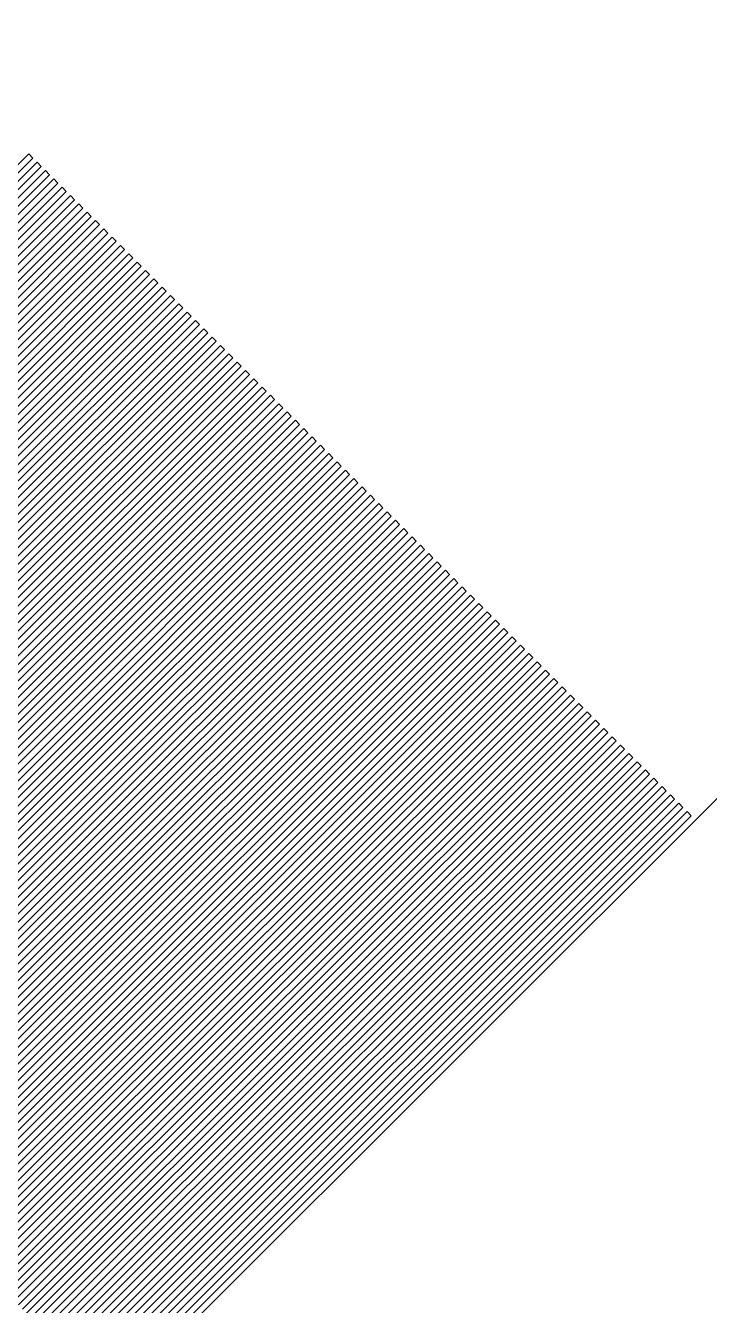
# Model space of a CAD drawing. Extents: x 1 to 107, y 1 to 71.
# Drawn here: x 46.105 to 47.265, y 61.977 to 64.151 of the extents above; entities that cross this region are included whole.
import ezdxf

# ---------------------------------------------------------------- set-up
doc = ezdxf.new("R2010")
doc.units = 0

msp = doc.modelspace()

# ---------------------------------------------------------------- linework, layer by layer
for p, q in [((46.2551, 61.8156), (48.5908, 64.1513)), ((45.1237, 62.9469), (46.1101, 63.9334)), ((46.1172, 63.9263), (45.1308, 62.9399)), ((45.1379, 62.9328), (46.1243, 63.9192)), ((46.1314, 63.9122), (45.1449, 62.9257)), ((46.1101, 63.9334), (46.1172, 63.9263)), ((46.1243, 63.9192), (46.1314, 63.9122)), ((45.152, 62.9187), (46.1384, 63.9051)), ((46.1455, 63.898), (45.1591, 62.9116)), ((45.1662, 62.9045), (46.1526, 63.8909)), ((46.1384, 63.9051), (46.1455, 63.898)), ((46.1526, 63.8909), (46.1596, 63.8839)), ((46.1596, 63.8839), (45.1732, 62.8975)), ((45.1803, 62.8904), (46.1667, 63.8768)), ((46.1738, 63.8697), (45.1874, 62.8833)), ((46.1667, 63.8768), (46.1738, 63.8697)), ((45.1944, 62.8763), (46.1808, 63.8627)), ((46.1879, 63.8556), (45.2015, 62.8692)), ((45.2086, 62.8621), (46.195, 63.8485)), ((46.1808, 63.8627), (46.1879, 63.8556)), ((46.195, 63.8485), (46.2021, 63.8414)), ((46.2021, 63.8414), (45.2156, 62.855)), ((45.2227, 62.848), (46.2091, 63.8344)), ((46.2162, 63.8273), (45.2298, 62.8409)), ((46.2091, 63.8344), (46.2162, 63.8273)), ((45.2369, 62.8338), (46.2233, 63.8202)), ((46.2303, 63.8132), (45.2439, 62.8267)), ((45.251, 62.8197), (46.2374, 63.8061)), ((46.2233, 63.8202), (46.2303, 63.8132)), ((46.2374, 63.8061), (46.2445, 63.799)), ((46.2445, 63.799), (45.2581, 62.8126)), ((45.2652, 62.8055), (46.2516, 63.7919)), ((46.2586, 63.7849), (45.2722, 62.7985)), ((46.2516, 63.7919), (46.2586, 63.7849)), ((45.2793, 62.7914), (46.2657, 63.7778)), ((46.2728, 63.7707), (45.2864, 62.7843)), ((45.2934, 62.7773), (46.2798, 63.7637)), ((46.2657, 63.7778), (46.2728, 63.7707)), ((46.2798, 63.7637), (46.2869, 63.7566)), ((46.2869, 63.7566), (45.3005, 62.7702)), ((45.3076, 62.7631), (46.294, 63.7495)), ((46.3011, 63.7425), (45.3146, 62.756)), ((46.294, 63.7495), (46.3011, 63.7425)), ((45.3217, 62.749), (46.3081, 63.7354)), ((46.3152, 63.7283), (45.3288, 62.7419)), ((45.3358, 62.7348), (46.3223, 63.7212)), ((46.3081, 63.7354), (46.3152, 63.7283)), ((46.3223, 63.7212), (46.3293, 63.7142)), ((46.3293, 63.7142), (45.3429, 62.7278)), ((45.35, 62.7207), (46.3364, 63.7071)), ((46.3435, 63.7), (45.3571, 62.7136)), ((46.3364, 63.7071), (46.3435, 63.7)), ((45.3641, 62.7065), (46.3506, 63.6929)), ((46.3576, 63.6859), (45.3712, 62.6995)), ((45.3783, 62.6924), (46.3647, 63.6788)), ((46.3506, 63.6929), (46.3576, 63.6859)), ((46.3647, 63.6788), (46.3718, 63.6717)), ((46.3718, 63.6717), (45.3854, 62.6853)), ((45.3924, 62.6783), (46.3788, 63.6647)), ((46.3859, 63.6576), (45.3995, 62.6712)), ((46.3788, 63.6647), (46.3859, 63.6576)), ((45.4066, 62.6641), (46.393, 63.6505)), ((46.4001, 63.6435), (45.4136, 62.657)), ((45.4207, 62.65), (46.4071, 63.6364)), ((46.393, 63.6505), (46.4001, 63.6435)), ((46.4071, 63.6364), (46.4142, 63.6293)), ((46.4142, 63.6293), (45.4278, 62.6429)), ((45.4348, 62.6358), (46.4213, 63.6223)), ((46.4283, 63.6152), (45.4419, 62.6288)), ((45.449, 62.6217), (46.4354, 63.6081)), ((46.4213, 63.6223), (46.4283, 63.6152)), ((46.4354, 63.6081), (46.4425, 63.601)), ((46.4425, 63.601), (45.4561, 62.6146)), ((45.4631, 62.6075), (46.4496, 63.594)), ((46.4566, 63.5869), (45.4702, 62.6005)), ((46.4496, 63.594), (46.4566, 63.5869)), ((45.4773, 62.5934), (46.4637, 63.5798)), ((46.4708, 63.5728), (45.4843, 62.5863)), ((45.4914, 62.5793), (46.4778, 63.5657)), ((46.4637, 63.5798), (46.4708, 63.5728)), ((46.4778, 63.5657), (46.4849, 63.5586)), ((46.4849, 63.5586), (45.4985, 62.5722)), ((45.5056, 62.5651), (46.492, 63.5515)), ((46.499, 63.5445), (45.5126, 62.558)), ((46.492, 63.5515), (46.499, 63.5445)), ((45.5197, 62.551), (46.5061, 63.5374)), ((46.5132, 63.5303), (45.5268, 62.5439)), ((45.5338, 62.5368), (46.5203, 63.5233)), ((46.5061, 63.5374), (46.5132, 63.5303)), ((46.5203, 63.5233), (46.5273, 63.5162)), ((46.5273, 63.5162), (45.5409, 62.5298)), ((45.548, 62.5227), (46.5344, 63.5091)), ((46.5415, 63.502), (45.5551, 62.5156)), ((46.5344, 63.5091), (46.5415, 63.502)), ((45.5621, 62.5085), (46.5486, 63.495)), ((46.5556, 63.4879), (45.5692, 62.5015)), ((45.5763, 62.4944), (46.5627, 63.4808)), ((46.5486, 63.495), (46.5556, 63.4879)), ((46.5627, 63.4808), (46.5698, 63.4738)), ((46.5698, 63.4738), (45.5833, 62.4873)), ((45.5904, 62.4803), (46.5768, 63.4667)), ((46.5839, 63.4596), (45.5975, 62.4732)), ((46.5768, 63.4667), (46.5839, 63.4596)), ((45.6046, 62.4661), (46.591, 63.4525)), ((46.598, 63.4455), (45.6116, 62.4591)), ((45.6187, 62.452), (46.6051, 63.4384)), ((46.591, 63.4525), (46.598, 63.4455)), ((46.6051, 63.4384), (46.6122, 63.4313)), ((46.6122, 63.4313), (45.6258, 62.4449)), ((45.6328, 62.4379), (46.6192, 63.4243)), ((46.6263, 63.4172), (45.6399, 62.4308)), ((46.6192, 63.4243), (46.6263, 63.4172)), ((45.647, 62.4237), (46.6334, 63.4101)), ((46.6405, 63.403), (45.6541, 62.4166)), ((45.6611, 62.4095), (46.6475, 63.396)), ((46.6334, 63.4101), (46.6405, 63.403)), ((46.6475, 63.396), (46.6546, 63.3889)), ((46.6546, 63.3889), (45.6682, 62.4025)), ((45.6753, 62.3954), (46.6617, 63.3818)), ((46.6687, 63.3748), (45.6823, 62.3883)), ((46.6617, 63.3818), (46.6687, 63.3748)), ((45.6894, 62.3813), (46.6758, 63.3677)), ((46.6829, 63.3606), (45.6965, 62.3742)), ((45.7036, 62.3671), (46.69, 63.3535)), ((46.6758, 63.3677), (46.6829, 63.3606)), ((46.69, 63.3535), (46.697, 63.3465)), ((46.697, 63.3465), (45.7106, 62.3601)), ((45.7177, 62.353), (46.7041, 63.3394)), ((46.7112, 63.3323), (45.7248, 62.3459)), ((45.7318, 62.3389), (46.7182, 63.3253)), ((46.7041, 63.3394), (46.7112, 63.3323)), ((46.7182, 63.3253), (46.7253, 63.3182)), ((46.7253, 63.3182), (45.7389, 62.3318)), ((45.746, 62.3247), (46.7324, 63.3111)), ((46.7395, 63.304), (45.7531, 62.3176)), ((46.7324, 63.3111), (46.7395, 63.304)), ((45.7601, 62.3106), (46.7465, 63.297)), ((46.7536, 63.2899), (45.7672, 62.3035)), ((45.7743, 62.2964), (46.7607, 63.2828)), ((46.7465, 63.297), (46.7536, 63.2899)), ((46.7607, 63.2828), (46.7677, 63.2758)), ((46.7677, 63.2758), (45.7813, 62.2894)), ((45.7884, 62.2823), (46.7748, 63.2687)), ((46.7819, 63.2616), (45.7955, 62.2752)), ((46.7748, 63.2687), (46.7819, 63.2616)), ((45.8026, 62.2681), (46.789, 63.2545)), ((46.796, 63.2475), (45.8096, 62.2611)), ((45.8167, 62.254), (46.8031, 63.2404)), ((46.789, 63.2545), (46.796, 63.2475)), ((46.8031, 63.2404), (46.8102, 63.2333)), ((46.8102, 63.2333), (45.8238, 62.2469)), ((45.8308, 62.2398), (46.8172, 63.2263)), ((46.8243, 63.2192), (45.8379, 62.2328)), ((46.8172, 63.2263), (46.8243, 63.2192)), ((45.845, 62.2257), (46.8314, 63.2121)), ((46.8385, 63.205), (45.8521, 62.2186)), ((45.8591, 62.2116), (46.8455, 63.198)), ((46.8314, 63.2121), (46.8385, 63.205)), ((46.8455, 63.198), (46.8526, 63.1909)), ((46.8526, 63.1909), (45.8662, 62.2045)), ((45.8733, 62.1974), (46.8597, 63.1838)), ((46.8667, 63.1768), (45.8803, 62.1904)), ((46.8597, 63.1838), (46.8667, 63.1768)), ((45.8874, 62.1833), (46.8738, 63.1697)), ((46.8809, 63.1626), (45.8945, 62.1762)), ((45.9015, 62.1691), (46.888, 63.1556)), ((46.8738, 63.1697), (46.8809, 63.1626)), ((46.888, 63.1556), (46.895, 63.1485)), ((46.895, 63.1485), (45.9086, 62.1621)), ((45.9157, 62.155), (46.9021, 63.1414)), ((46.9092, 63.1343), (45.9227, 62.1479)), ((46.9021, 63.1414), (46.9092, 63.1343)), ((45.9298, 62.1409), (46.9162, 63.1273)), ((46.9233, 63.1202), (45.9369, 62.1338)), ((45.944, 62.1267), (46.9304, 63.1131)), ((46.9162, 63.1273), (46.9233, 63.1202)), ((46.9304, 63.1131), (46.9375, 63.106)), ((46.9375, 63.106), (45.951, 62.1196)), ((45.9581, 62.1126), (46.9445, 63.099)), ((46.9516, 63.0919), (45.9652, 62.1055)), ((46.9445, 63.099), (46.9516, 63.0919)), ((45.9723, 62.0984), (46.9587, 63.0848)), ((46.9657, 63.0778), (45.9793, 62.0914)), ((45.9864, 62.0843), (46.9728, 63.0707)), ((46.9587, 63.0848), (46.9657, 63.0778)), ((46.9728, 63.0707), (46.9799, 63.0636)), ((46.9799, 63.0636), (45.9935, 62.0772)), ((46.0005, 62.0701), (46.987, 63.0566)), ((46.994, 63.0495), (46.0076, 62.0631)), ((46.987, 63.0566), (46.994, 63.0495)), ((46.0147, 62.056), (47.0011, 63.0424)), ((47.0082, 63.0354), (46.0217, 62.0489)), ((46.0288, 62.0419), (47.0152, 63.0283)), ((47.0223, 63.0212), (46.0359, 62.0348)), ((47.0011, 63.0424), (47.0082, 63.0354)), ((47.0152, 63.0283), (47.0223, 63.0212)), ((46.043, 62.0277), (47.0294, 63.0141)), ((47.0365, 63.0071), (46.05, 62.0206)), ((46.0571, 62.0136), (47.0435, 63)), ((47.0294, 63.0141), (47.0365, 63.0071)), ((47.0435, 63), (47.0506, 62.9929)), ((47.0506, 62.9929), (46.0642, 62.0065)), ((46.0712, 61.9994), (47.0577, 62.9858)), ((47.0647, 62.9788), (46.0783, 61.9924)), ((47.0577, 62.9858), (47.0647, 62.9788)), ((46.0854, 61.9853), (47.0718, 62.9717)), ((47.0789, 62.9646), (46.0925, 61.9782)), ((46.0995, 61.9711), (47.0859, 62.9576)), ((47.0718, 62.9717), (47.0789, 62.9646)), ((47.0859, 62.9576), (47.093, 62.9505)), ((47.093, 62.9505), (46.1066, 61.9641)), ((46.1137, 61.957), (47.1001, 62.9434)), ((47.1072, 62.9364), (46.1207, 61.9499)), ((47.1001, 62.9434), (47.1072, 62.9364)), ((46.1278, 61.9429), (47.1142, 62.9293)), ((47.1213, 62.9222), (46.1349, 61.9358)), ((46.142, 61.9287), (47.1284, 62.9151)), ((47.1142, 62.9293), (47.1213, 62.9222)), ((47.1284, 62.9151), (47.1355, 62.9081)), ((47.1355, 62.9081), (46.149, 61.9216)), ((46.1561, 61.9146), (47.1425, 62.901)), ((47.1496, 62.8939), (46.1632, 61.9075)), ((47.1425, 62.901), (47.1496, 62.8939)), ((46.1702, 61.9004), (47.1567, 62.8869)), ((47.1637, 62.8798), (46.1773, 61.8934)), ((46.1844, 61.8863), (47.1708, 62.8727)), ((47.1567, 62.8869), (47.1637, 62.8798)), ((47.1708, 62.8727), (47.1779, 62.8656)), ((47.1779, 62.8656), (46.1915, 61.8792)), ((46.1985, 61.8722), (47.1849, 62.8586)), ((47.192, 62.8515), (46.2056, 61.8651)), ((47.1849, 62.8586), (47.192, 62.8515)), ((46.2127, 61.858), (47.1991, 62.8444)), ((47.2061, 62.8374), (46.2197, 61.8509)), ((46.2268, 61.8439), (47.2132, 62.8303)), ((47.1991, 62.8444), (47.2061, 62.8374)), ((47.2132, 62.8303), (47.2203, 62.8232)), ((47.2203, 62.8232), (46.2339, 61.8368)), ((46.241, 61.8297), (47.2274, 62.8161)), ((47.2344, 62.8091), (46.248, 61.8226)), ((47.2274, 62.8161), (47.2344, 62.8091))]:
    msp.add_line(p, q)

doc.saveas('drawing.dxf')
